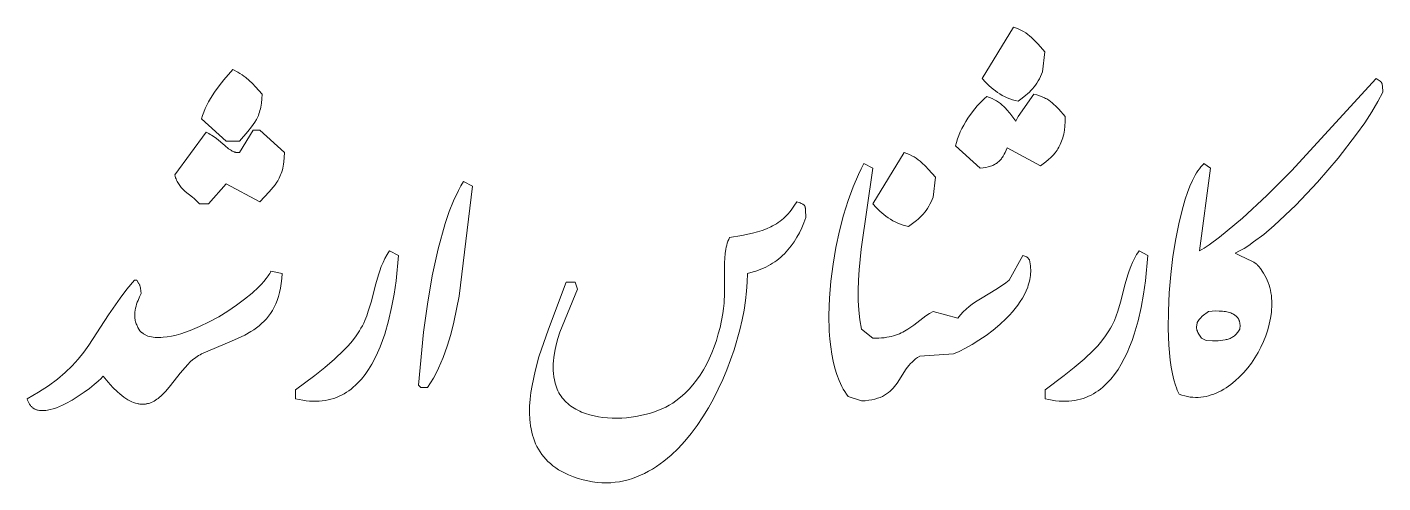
# Model space of a CAD drawing. Header units: metres. Extents: x 236 to 355, y 67 to 475.
# Drawn here: x 295.974 to 296.734, y 227.925 to 228.18 of the extents above; entities that cross this region are included whole.
import ezdxf

# ---------------------------------------------------------------- set-up
doc = ezdxf.new("R2010")
doc.units = ezdxf.units.M
doc.header["$LTSCALE"] = 0.007
doc.header["$MEASUREMENT"] = 0
doc.layers.add('H', color=7, linetype='Continuous')

msp = doc.modelspace()

# ---------------------------------------------------------------- linework, layer by layer
at = {"layer": 'H', "lineweight": 5}
for points in [[(296.52679, 228.18008), (296.52836, 228.17953), (296.52982, 228.17893), (296.53118, 228.17827), (296.53244, 228.17757), (296.53363, 228.17682), (296.53474, 228.17603), (296.5358, 228.1752), (296.5368, 228.17433), (296.5387, 228.17249), (296.54054, 228.17053), (296.54434, 228.1663), (296.54308, 228.15502), (296.54253, 228.15366), (296.54193, 228.15236), (296.54129, 228.15112), (296.54061, 228.14992), (296.53988, 228.14878), (296.53912, 228.14768), (296.53831, 228.14662), (296.53746, 228.14561), (296.53657, 228.14463), (296.53565, 228.14369), (296.53468, 228.14279), (296.53368, 228.14192), (296.53156, 228.14027), (296.5293, 228.13872), (296.52772, 228.13903), (296.52618, 228.13944), (296.52469, 228.13993), (296.52323, 228.14051), (296.52182, 228.14117), (296.52045, 228.14189), (296.51913, 228.14267), (296.51785, 228.14351), (296.51661, 228.14439), (296.51542, 228.14532), (296.51317, 228.14725), (296.51111, 228.14925), (296.50924, 228.15126)], [(296.0895, 228.15628), (296.09222, 228.15484), (296.09345, 228.1541), (296.09459, 228.15336), (296.09567, 228.15261), (296.09669, 228.15183), (296.09859, 228.15022), (296.10037, 228.1485), (296.10211, 228.14666), (296.1058, 228.14249), (296.10569, 228.13988), (296.10546, 228.1375), (296.10511, 228.13533), (296.10489, 228.13431), (296.10464, 228.13334), (296.10436, 228.13242), (296.10407, 228.13153), (296.10374, 228.13068), (296.1034, 228.12986), (296.10303, 228.12907), (296.10264, 228.12831), (296.1018, 228.12686), (296.1009, 228.12549), (296.09993, 228.12417), (296.09783, 228.12161), (296.09326, 228.11617), (296.08574, 228.11617), (296.07196, 228.1287), (296.07251, 228.13062), (296.07318, 228.13254), (296.07398, 228.13445), (296.07487, 228.13636), (296.07586, 228.13824), (296.07692, 228.14011), (296.07925, 228.14374), (296.08176, 228.14722), (296.08437, 228.1505)], [(296.72994, 228.15126), (296.73212, 228.14985), (296.7323, 228.14973), (296.73245, 228.14961), (296.73259, 228.14949), (296.73271, 228.14937), (296.73274, 228.14934), (296.73277, 228.14931), (296.7328, 228.14928), (296.73282, 228.14925), (296.73287, 228.14918), (296.73292, 228.14912), (296.73294, 228.14909), (296.73296, 228.14905), (296.73298, 228.14902), (296.733, 228.14899), (296.733, 228.14899), (296.733, 228.14898), (296.733, 228.14898), (296.73301, 228.14898), (296.73301, 228.14898), (296.73301, 228.14898), (296.73301, 228.14897), (296.73301, 228.14897), (296.73301, 228.14897), (296.73301, 228.14897), (296.73301, 228.14896), (296.73302, 228.14896), (296.73302, 228.14896), (296.73302, 228.14896), (296.73302, 228.14896), (296.73302, 228.14895), (296.73304, 228.14892), (296.73306, 228.14888), (296.73307, 228.14885), (296.73311, 228.14877), (296.73314, 228.1487), (296.73319, 228.14853), (296.73324, 228.14836), (296.73328, 228.14816), (296.73334, 228.14771), (296.7334, 228.14717), (296.7337, 228.14374), (296.73096, 228.13849), (296.72754, 228.13274), (296.72353, 228.12659), (296.71899, 228.12015), (296.70865, 228.10672), (296.69711, 228.09322), (296.68497, 228.08039), (296.67283, 228.06899), (296.66696, 228.06406), (296.66131, 228.05978), (296.65859, 228.0579), (296.65596, 228.05623), (296.65342, 228.05476), (296.65098, 228.0535), (296.65349, 228.05225), (296.66068, 228.04884), (296.66143, 228.0484), (296.66215, 228.04792), (296.66251, 228.04766), (296.66285, 228.04738), (296.66319, 228.04709), (296.66353, 228.04678), (296.66386, 228.04645), (296.66418, 228.0461), (296.6645, 228.04573), (296.66481, 228.04533), (296.66512, 228.04491), (296.66542, 228.04446), (296.66602, 228.04348), (296.66686, 228.04227), (296.66763, 228.04103), (296.66832, 228.03974), (296.66894, 228.03841), (296.66949, 228.03705), (296.66998, 228.03565), (296.67039, 228.03423), (296.67073, 228.03277), (296.67101, 228.03128), (296.67123, 228.02978), (296.67138, 228.02824), (296.67147, 228.02669), (296.6715, 228.02512), (296.67146, 228.02353), (296.67137, 228.02193), (296.67122, 228.02032), (296.67076, 228.01708), (296.67008, 228.01382), (296.66919, 228.01055), (296.6681, 228.00731), (296.66683, 228.0041), (296.66538, 228.00095), (296.66376, 227.99788), (296.66198, 227.99489), (296.66005, 227.99202), (296.65798, 227.98927), (296.65578, 227.98668), (296.65346, 227.98424), (296.65103, 227.98199), (296.64849, 227.97994), (296.64719, 227.979), (296.64587, 227.97811), (296.64452, 227.97729), (296.64316, 227.97652), (296.64177, 227.97582), (296.64037, 227.97519), (296.63896, 227.97462), (296.63753, 227.97413), (296.63608, 227.97371), (296.63463, 227.97336), (296.63316, 227.97309), (296.63168, 227.9729), (296.6302, 227.9728), (296.6287, 227.97277), (296.6272, 227.97284), (296.6257, 227.97299), (296.62419, 227.97324), (296.62268, 227.97358), (296.62116, 227.97401), (296.61965, 227.97455), (296.61906, 227.97568), (296.61851, 227.9769), (296.61799, 227.97821), (296.61749, 227.97961), (296.61659, 227.98266), (296.61581, 227.98603), (296.61514, 227.98968), (296.61459, 227.99359), (296.61382, 228.0021), (296.61347, 228.01135), (296.61354, 228.02113), (296.61401, 228.03125), (296.61485, 228.04149), (296.61606, 228.05166), (296.61763, 228.06155), (296.61952, 228.07096), (296.62173, 228.07968), (296.62295, 228.08372), (296.62425, 228.08751), (296.62561, 228.09103), (296.62705, 228.09425), (296.62855, 228.09715), (296.62932, 228.09847), (296.63011, 228.09969), (296.63092, 228.10083), (296.63174, 228.10187), (296.63258, 228.1028), (296.63301, 228.10323), (296.63343, 228.10364), (296.63719, 228.10113), (296.63093, 228.05476), (296.63359, 228.0564), (296.63638, 228.05825), (296.64225, 228.06254), (296.65501, 228.07313), (296.66864, 228.08572), (296.68257, 228.09955)], [(296.53818, 228.14249), (296.53987, 228.14209), (296.54142, 228.14163), (296.54284, 228.14111), (296.54415, 228.14053), (296.54477, 228.14021), (296.54536, 228.13989), (296.54648, 228.13919), (296.54752, 228.13845), (296.5485, 228.13766), (296.54944, 228.13682), (296.55034, 228.13594), (296.55209, 228.13407), (296.55573, 228.12996), (296.55572, 228.12724), (296.55557, 228.12471), (296.55529, 228.12235), (296.55488, 228.12016), (296.55464, 228.11912), (296.55436, 228.11812), (296.55405, 228.11715), (296.55372, 228.11622), (296.55335, 228.11532), (296.55296, 228.11445), (296.55255, 228.11361), (296.5521, 228.1128), (296.55164, 228.11201), (296.55114, 228.11125), (296.55062, 228.11051), (296.55008, 228.10979), (296.54893, 228.10842), (296.54769, 228.10712), (296.54637, 228.10588), (296.54497, 228.10468), (296.54194, 228.10238), (296.52314, 228.11241), (296.52263, 228.11115), (296.5221, 228.10997), (296.52154, 228.10887), (296.52095, 228.10783), (296.52064, 228.10735), (296.52031, 228.10688), (296.51997, 228.10643), (296.51962, 228.106), (296.51925, 228.10559), (296.51887, 228.10519), (296.51847, 228.10481), (296.51806, 228.10446), (296.51762, 228.10412), (296.51716, 228.10379), (296.51669, 228.10349), (296.51619, 228.1032), (296.51566, 228.10293), (296.51512, 228.10268), (296.51455, 228.10245), (296.51395, 228.10223), (296.51332, 228.10203), (296.51267, 228.10185), (296.51128, 228.10154), (296.50976, 228.1013), (296.5081, 228.10113), (296.49432, 228.11366), (296.49478, 228.11554), (296.49539, 228.11746), (296.49612, 228.1194), (296.49696, 228.12137), (296.4979, 228.12333), (296.49894, 228.12528), (296.50006, 228.12721), (296.50125, 228.1291), (296.50378, 228.13271), (296.50511, 228.13441), (296.50646, 228.13601), (296.50782, 228.13751), (296.50918, 228.13889), (296.51053, 228.14013), (296.51186, 228.14124), (296.51341, 228.14067), (296.51483, 228.14007), (296.51613, 228.13942), (296.51733, 228.13874), (296.51844, 228.13801), (296.51948, 228.13725), (296.52044, 228.13644), (296.52135, 228.13559), (296.52222, 228.13471), (296.52306, 228.13379), (296.5247, 228.13183), (296.52816, 228.12745), (296.52941, 228.12996)], [(296.10078, 228.12244), (296.10454, 228.12244), (296.11833, 228.1099), (296.11825, 228.10712), (296.11803, 228.10457), (296.11786, 228.10339), (296.11767, 228.10226), (296.11744, 228.10118), (296.11718, 228.10014), (296.11689, 228.09915), (296.11657, 228.09821), (296.11622, 228.0973), (296.11585, 228.09643), (296.11545, 228.09559), (296.11503, 228.09479), (296.11459, 228.09401), (296.11412, 228.09325), (296.11312, 228.09181), (296.11205, 228.09043), (296.10972, 228.08779), (296.10454, 228.08233), (296.08574, 228.09236), (296.07572, 228.08108), (296.0707, 228.08108), (296.06976, 228.08215), (296.06878, 228.08313), (296.06779, 228.08404), (296.06677, 228.08489), (296.06278, 228.08814), (296.06183, 228.08899), (296.06093, 228.0899), (296.0605, 228.09037), (296.06008, 228.09087), (296.05968, 228.09138), (296.05929, 228.09193), (296.05892, 228.09249), (296.05857, 228.09309), (296.05824, 228.09371), (296.05793, 228.09437), (296.05764, 228.09506), (296.05737, 228.09579), (296.05713, 228.09656), (296.05692, 228.09737), (296.07446, 228.12118), (296.07526, 228.12083), (296.07604, 228.12044), (296.07679, 228.12003), (296.07753, 228.1196), (296.07893, 228.11869), (296.08026, 228.11772), (296.08498, 228.11376), (296.0871, 228.11203), (296.08812, 228.1113), (296.08863, 228.11098), (296.08914, 228.11069), (296.08965, 228.11044), (296.09015, 228.11023), (296.09041, 228.11014), (296.09066, 228.11006), (296.09092, 228.10999), (296.09117, 228.10993), (296.09143, 228.10988), (296.09169, 228.10984), (296.09195, 228.10982), (296.09221, 228.10981), (296.09247, 228.10981), (296.09273, 228.10983), (296.093, 228.10986), (296.09326, 228.1099)], [(296.46549, 228.1099), (296.46706, 228.10935), (296.46852, 228.10875), (296.46988, 228.10809), (296.47115, 228.10739), (296.47233, 228.10664), (296.47344, 228.10586), (296.4745, 228.10502), (296.4755, 228.10416), (296.47741, 228.10231), (296.47924, 228.10035), (296.48304, 228.09612), (296.48179, 228.08484), (296.48123, 228.08348), (296.48063, 228.08219), (296.47999, 228.08094), (296.47931, 228.07975), (296.47859, 228.0786), (296.47782, 228.0775), (296.47701, 228.07644), (296.47616, 228.07543), (296.47528, 228.07445), (296.47435, 228.07352), (296.47338, 228.07261), (296.47238, 228.07174), (296.47026, 228.07009), (296.468, 228.06854), (296.46642, 228.06885), (296.46488, 228.06926), (296.46339, 228.06975), (296.46193, 228.07033), (296.46052, 228.07099), (296.45916, 228.07171), (296.45783, 228.0725), (296.45655, 228.07333), (296.45531, 228.07422), (296.45412, 228.07514), (296.45188, 228.07707), (296.44982, 228.07907), (296.44795, 228.08108)], [(296.44293, 228.10364), (296.44795, 228.10113), (296.4415, 228.05585), (296.44027, 228.04419), (296.43989, 228.03842), (296.43971, 228.03271), (296.43977, 228.02708), (296.44009, 228.02156), (296.44072, 228.01616), (296.44168, 228.01089), (296.44795, 228.00588), (296.4513, 228.00595), (296.45285, 228.00606), (296.45433, 228.00621), (296.45573, 228.00641), (296.45706, 228.00665), (296.45833, 228.00693), (296.45953, 228.00725), (296.46068, 228.0076), (296.46178, 228.00799), (296.46283, 228.0084), (296.46384, 228.00885), (296.46481, 228.00933), (296.46575, 228.00983), (296.46754, 228.0109), (296.46924, 228.01205), (296.4709, 228.01326), (296.47421, 228.01581), (296.47774, 228.0184), (296.47968, 228.01968), (296.48178, 228.02092), (296.49557, 228.01716), (296.4963, 228.0181), (296.49705, 228.019), (296.4986, 228.02069), (296.50023, 228.02224), (296.50193, 228.02367), (296.50368, 228.02501), (296.50549, 228.02626), (296.50921, 228.0286), (296.51687, 228.03313), (296.52069, 228.03563), (296.52256, 228.03699), (296.5244, 228.03846), (296.53192, 228.05225), (296.53307, 228.05179), (296.53379, 228.05155), (296.53418, 228.05143), (296.53424, 228.05141), (296.53424, 228.05141), (296.53424, 228.05141), (296.53424, 228.05141), (296.53424, 228.05141), (296.53424, 228.05141), (296.53424, 228.05141), (296.53424, 228.05141), (296.53424, 228.05141), (296.53425, 228.05141), (296.53425, 228.05141), (296.53425, 228.05141), (296.53425, 228.05141), (296.53425, 228.05141), (296.53425, 228.05141), (296.53425, 228.05141), (296.53425, 228.05141), (296.53425, 228.05141), (296.53425, 228.05141), (296.53425, 228.05141), (296.53425, 228.05141), (296.53426, 228.05141), (296.53426, 228.05141), (296.53426, 228.05141), (296.53426, 228.05141), (296.53426, 228.0514), (296.53426, 228.0514), (296.53426, 228.0514), (296.53426, 228.0514), (296.53426, 228.0514), (296.53426, 228.0514), (296.53426, 228.0514), (296.53426, 228.0514), (296.53427, 228.0514), (296.53427, 228.0514), (296.53427, 228.0514), (296.53427, 228.0514), (296.53427, 228.0514), (296.53427, 228.0514), (296.53427, 228.0514), (296.53427, 228.0514), (296.53427, 228.0514), (296.53427, 228.0514), (296.53427, 228.0514), (296.53427, 228.0514), (296.53428, 228.0514), (296.53428, 228.0514), (296.53428, 228.0514), (296.53428, 228.0514), (296.53428, 228.0514), (296.53428, 228.0514), (296.53428, 228.0514), (296.53428, 228.0514), (296.53428, 228.0514), (296.53428, 228.0514), (296.53428, 228.0514), (296.53428, 228.0514), (296.53428, 228.0514), (296.53429, 228.0514), (296.53429, 228.0514), (296.53429, 228.05139), (296.53429, 228.05139), (296.53429, 228.05139), (296.53429, 228.05139), (296.53429, 228.05139), (296.53433, 228.05137), (296.53434, 228.05137), (296.53434, 228.05137), (296.53434, 228.05137), (296.53434, 228.05137), (296.53435, 228.05137), (296.53435, 228.05137), (296.53435, 228.05137), (296.53435, 228.05137), (296.53435, 228.05137), (296.53435, 228.05137), (296.53435, 228.05137), (296.53435, 228.05137), (296.53435, 228.05137), (296.53435, 228.05137), (296.53435, 228.05137), (296.53435, 228.05137), (296.53435, 228.05137), (296.53435, 228.05136), (296.53435, 228.05136), (296.53435, 228.05136), (296.53435, 228.05136), (296.53435, 228.05136), (296.53436, 228.05136), (296.53436, 228.05136), (296.53436, 228.05136), (296.53436, 228.05136), (296.53436, 228.05136), (296.53436, 228.05136), (296.53436, 228.05136), (296.53436, 228.05136), (296.53436, 228.05136), (296.53436, 228.05136), (296.53436, 228.05136), (296.53436, 228.05136), (296.53436, 228.05136), (296.53436, 228.05136), (296.53436, 228.05136), (296.53436, 228.05136), (296.53436, 228.05136), (296.53437, 228.05136), (296.53437, 228.05136), (296.53437, 228.05136), (296.53437, 228.05136), (296.53437, 228.05136), (296.53437, 228.05136), (296.53437, 228.05136), (296.53437, 228.05136), (296.53437, 228.05136), (296.53437, 228.05135), (296.53568, 228.04974), (296.53593, 228.04864), (296.53614, 228.04754), (296.53628, 228.04644), (296.53638, 228.04534), (296.53642, 228.04425), (296.53642, 228.04316), (296.53636, 228.04207), (296.53626, 228.04099), (296.53611, 228.03991), (296.53591, 228.03883), (296.53567, 228.03776), (296.53539, 228.0367), (296.53507, 228.03564), (296.53471, 228.03458), (296.53387, 228.0325), (296.53288, 228.03043), (296.53176, 228.02841), (296.53051, 228.02641), (296.52915, 228.02445), (296.52768, 228.02253), (296.52612, 228.02065), (296.52447, 228.01881), (296.52275, 228.01703), (296.51911, 228.0136), (296.51529, 228.0104), (296.51138, 228.00745), (296.50744, 228.00476), (296.50356, 228.00236), (296.49981, 228.00027), (296.49629, 227.99851), (296.49307, 227.99711), (296.47427, 227.99585), (296.47304, 227.9951), (296.47192, 227.9943), (296.47088, 227.99345), (296.46992, 227.99257), (296.46902, 227.99166), (296.46819, 227.99072), (296.46742, 227.98975), (296.46669, 227.98877), (296.46151, 227.98073), (296.46082, 227.97977), (296.4601, 227.97883), (296.45933, 227.97793), (296.45851, 227.97706), (296.45764, 227.97622), (296.45669, 227.97543), (296.45567, 227.97468), (296.45512, 227.97433), (296.45456, 227.97399), (296.45397, 227.97366), (296.45336, 227.97335), (296.45206, 227.97277), (296.45065, 227.97225), (296.44912, 227.9718), (296.44747, 227.97143), (296.44568, 227.97113), (296.44376, 227.97092), (296.44168, 227.97079), (296.43416, 227.97329), (296.4332, 227.97461), (296.4323, 227.976), (296.43144, 227.97745), (296.43063, 227.97896), (296.42986, 227.98053), (296.42915, 227.98216), (296.42785, 227.98558), (296.42672, 227.9892), (296.42577, 227.99301), (296.42498, 227.99699), (296.42436, 228.00112), (296.42388, 228.0054), (296.42356, 228.00979), (296.42334, 228.01887), (296.42365, 228.02825), (296.42444, 228.03777), (296.42567, 228.04732), (296.4273, 228.05676), (296.42928, 228.06595), (296.43157, 228.07477), (296.43413, 228.08308), (296.4369, 228.09075), (296.43985, 228.09764), (296.44138, 228.10076)], [(296.21859, 228.09361), (296.22361, 228.0911), (296.21619, 228.02943), (296.21333, 228.01494), (296.21158, 228.00804), (296.20959, 228.00141), (296.20732, 227.99508), (296.20474, 227.9891), (296.20332, 227.98625), (296.20182, 227.9835), (296.20023, 227.98085), (296.19854, 227.97831), (296.19478, 227.97831), (296.19353, 227.97956), (296.1963, 228.00922), (296.19844, 228.025), (296.20115, 228.04075), (296.20447, 228.05598), (296.20845, 228.0702), (296.21071, 228.07677), (296.21315, 228.08291), (296.21577, 228.08854), (296.21716, 228.09115)], [(296.40533, 228.08233), (296.40717, 228.08165), (296.40788, 228.08136), (296.40847, 228.08109), (296.40873, 228.08096), (296.40896, 228.08083), (296.40906, 228.08076), (296.40916, 228.08069), (296.40921, 228.08066), (296.40925, 228.08062), (296.40928, 228.0806), (296.40929, 228.08059), (296.40929, 228.08059), (296.40929, 228.08059), (296.4093, 228.08059), (296.4093, 228.08058), (296.40934, 228.08055), (296.40938, 228.08051), (296.40942, 228.08047), (296.40946, 228.08044), (296.40947, 228.08043), (296.40947, 228.08043), (296.40947, 228.08043), (296.40947, 228.08043), (296.40947, 228.08042), (296.40948, 228.08042), (296.40948, 228.08042), (296.40948, 228.08042), (296.40948, 228.08041), (296.40949, 228.08041), (296.40949, 228.08041), (296.40949, 228.08041), (296.40949, 228.08041), (296.4095, 228.0804), (296.4095, 228.0804), (296.4095, 228.0804), (296.4095, 228.0804), (296.40951, 228.08039), (296.40951, 228.08039), (296.40951, 228.08039), (296.40951, 228.08039), (296.40951, 228.08038), (296.40952, 228.08038), (296.40952, 228.08038), (296.40953, 228.08037), (296.40953, 228.08037), (296.40953, 228.08036), (296.40954, 228.08036), (296.40954, 228.08036), (296.40957, 228.08032), (296.40964, 228.08024), (296.40965, 228.08023), (296.40965, 228.08023), (296.40965, 228.08022), (296.40966, 228.08022), (296.40966, 228.08022), (296.40967, 228.08021), (296.40967, 228.0802), (296.40967, 228.0802), (296.40967, 228.0802), (296.40967, 228.0802), (296.40967, 228.08019), (296.40968, 228.08019), (296.40968, 228.08019), (296.40968, 228.08019), (296.40968, 228.08018), (296.40968, 228.08018), (296.40969, 228.08018), (296.40969, 228.08018), (296.40969, 228.08017), (296.40969, 228.08017), (296.40969, 228.08017), (296.4097, 228.08017), (296.4097, 228.08016), (296.4097, 228.08016), (296.4097, 228.08016), (296.4097, 228.08015), (296.40976, 228.08007), (296.40979, 228.08002), (296.40982, 228.07998), (296.40982, 228.07997), (296.40982, 228.07997), (296.40982, 228.07997), (296.40982, 228.07997), (296.40982, 228.07996), (296.40983, 228.07996), (296.40983, 228.07996), (296.40983, 228.07995), (296.40983, 228.07995), (296.40983, 228.07995), (296.40983, 228.07995), (296.40983, 228.07994), (296.40984, 228.07994), (296.40984, 228.07994), (296.40984, 228.07993), (296.40984, 228.07993), (296.40987, 228.07988), (296.40991, 228.07979), (296.40995, 228.07968), (296.40999, 228.07958), (296.41003, 228.07947), (296.41006, 228.07935), (296.41009, 228.07923), (296.41014, 228.07898), (296.41018, 228.0787), (296.41021, 228.07839), (296.41025, 228.0777), (296.41035, 228.07356), (296.40929, 228.07059), (296.40811, 228.06774), (296.40682, 228.065), (296.4054, 228.06239), (296.40386, 228.0599), (296.40218, 228.05754), (296.40038, 228.05531), (296.39844, 228.05323), (296.39742, 228.05224), (296.39637, 228.05129), (296.39528, 228.05037), (296.39415, 228.0495), (296.39299, 228.04866), (296.39179, 228.04787), (296.39056, 228.04711), (296.38929, 228.0464), (296.38798, 228.04572), (296.38664, 228.04509), (296.38526, 228.0445), (296.38383, 228.04396), (296.38238, 228.04346), (296.38088, 228.043), (296.37776, 228.04222), (296.37762, 228.03731), (296.37725, 228.03222), (296.37664, 228.02698), (296.3758, 228.02161), (296.37474, 228.01614), (296.37346, 228.01059), (296.37026, 227.9994), (296.36623, 227.98823), (296.36392, 227.98273), (296.36141, 227.97732), (296.35872, 227.97202), (296.35584, 227.96687), (296.35278, 227.96189), (296.34955, 227.95711), (296.34614, 227.95255), (296.34257, 227.94824), (296.33883, 227.94421), (296.33494, 227.94048), (296.33089, 227.93709), (296.32881, 227.93553), (296.3267, 227.93406), (296.32454, 227.93268), (296.32236, 227.93141), (296.32013, 227.93024), (296.31787, 227.92918), (296.31558, 227.92822), (296.31326, 227.92738), (296.3109, 227.92666), (296.30851, 227.92606), (296.30609, 227.92558), (296.30363, 227.92523), (296.30115, 227.925), (296.29863, 227.92492), (296.29609, 227.92496), (296.29352, 227.92515), (296.29091, 227.92549), (296.28828, 227.92597), (296.28563, 227.9266), (296.28294, 227.92738), (296.28023, 227.92832), (296.2775, 227.92943), (296.27554, 227.93032), (296.2737, 227.93128), (296.27195, 227.93229), (296.27031, 227.93337), (296.26877, 227.93449), (296.26733, 227.93567), (296.26599, 227.9369), (296.26473, 227.93819), (296.26357, 227.93952), (296.2625, 227.94089), (296.26152, 227.94231), (296.26062, 227.94378), (296.2598, 227.94529), (296.25906, 227.94683), (296.2584, 227.94842), (296.25782, 227.95004), (296.25731, 227.95169), (296.25688, 227.95338), (296.25651, 227.9551), (296.25621, 227.95685), (296.25597, 227.95863), (296.2558, 227.96043), (296.25564, 227.96411), (296.2557, 227.96787), (296.25596, 227.9717), (296.25642, 227.97559), (296.25705, 227.97952), (296.25876, 227.98746), (296.26095, 227.99541), (296.26619, 228.01091), (296.27624, 228.03721), (296.28126, 228.03721), (296.28251, 228.03345), (296.27267, 228.00928), (296.27157, 228.00578), (296.27061, 228.00224), (296.26983, 227.99866), (296.26928, 227.99507), (296.26909, 227.99327), (296.26898, 227.99147), (296.26894, 227.98967), (296.26897, 227.98788), (296.26909, 227.9861), (296.26929, 227.98432), (296.26959, 227.98256), (296.26998, 227.98081), (296.2703, 227.97964), (296.27068, 227.97852), (296.27111, 227.97743), (296.27159, 227.97638), (296.27212, 227.97536), (296.27269, 227.97439), (296.27331, 227.97345), (296.27397, 227.97255), (296.27468, 227.97169), (296.27543, 227.97087), (296.27621, 227.97008), (296.27704, 227.96933), (296.2779, 227.96861), (296.27879, 227.96793), (296.27972, 227.96728), (296.28069, 227.96667), (296.28168, 227.96609), (296.28271, 227.96555), (296.28376, 227.96503), (296.28484, 227.96456), (296.28707, 227.9637), (296.2894, 227.96297), (296.2918, 227.96236), (296.29427, 227.96188), (296.2968, 227.96152), (296.29938, 227.96127), (296.30199, 227.96114), (296.30462, 227.96112), (296.30727, 227.9612), (296.30992, 227.96139), (296.31255, 227.96168), (296.31517, 227.96207), (296.31775, 227.96256), (296.32029, 227.96314), (296.32277, 227.96381), (296.32519, 227.96457), (296.32753, 227.96541), (296.32978, 227.96633), (296.33192, 227.96734), (296.33396, 227.96841), (296.33588, 227.96956), (296.33766, 227.97079), (296.34024, 227.97281), (296.34269, 227.97501), (296.34501, 227.97736), (296.34721, 227.97986), (296.34928, 227.98251), (296.35123, 227.9853), (296.35305, 227.98822), (296.35475, 227.99128), (296.35632, 227.99445), (296.35778, 227.99775), (296.35911, 228.00116), (296.36032, 228.00467), (296.36141, 228.00828), (296.36238, 228.01199), (296.36398, 228.01966), (296.3644, 228.02256), (296.36468, 228.02548), (296.36492, 228.03132), (296.36482, 228.04275), (296.36486, 228.04818), (296.36499, 228.05078), (296.36523, 228.0533), (296.3656, 228.05571), (296.36584, 228.05688), (296.36612, 228.05802), (296.36645, 228.05913), (296.36683, 228.06021), (296.36725, 228.06126), (296.36774, 228.06228), (296.37455, 228.0634), (296.3806, 228.06469), (296.38337, 228.06543), (296.38597, 228.06626), (296.38843, 228.06718), (296.39074, 228.06822), (296.39185, 228.06879), (296.39292, 228.06939), (296.39397, 228.07003), (296.39498, 228.0707), (296.39597, 228.07141), (296.39693, 228.07217), (296.39787, 228.07296), (296.39878, 228.0738), (296.39967, 228.07469), (296.40053, 228.07562), (296.40138, 228.07661), (296.4022, 228.07764), (296.4038, 228.07987)], [(296.17723, 228.05476), (296.18225, 228.05225), (296.1809, 228.03809), (296.17982, 228.03062), (296.17841, 228.02307), (296.17666, 228.01555), (296.17452, 228.00821), (296.1733, 228.00464), (296.17197, 228.00116), (296.17052, 227.99779), (296.16896, 227.99453), (296.16727, 227.99142), (296.16546, 227.98846), (296.16352, 227.98567), (296.16145, 227.98306), (296.16036, 227.98183), (296.15924, 227.98066), (296.15808, 227.97954), (296.15688, 227.97847), (296.15565, 227.97746), (296.15438, 227.97652), (296.15308, 227.97563), (296.15173, 227.97481), (296.15035, 227.97406), (296.14893, 227.97337), (296.14746, 227.97275), (296.14596, 227.97221), (296.14442, 227.97174), (296.14283, 227.97135), (296.14121, 227.97103), (296.13954, 227.9708), (296.13782, 227.97064), (296.13607, 227.97057), (296.13427, 227.97059), (296.13243, 227.9707), (296.13054, 227.97089), (296.1286, 227.97118), (296.12662, 227.97156), (296.12459, 227.97204), (296.12459, 227.97705), (296.13532, 227.98505), (296.14095, 227.98946), (296.14647, 227.99415), (296.15169, 227.99913), (296.15412, 228.00173), (296.1564, 228.00441), (296.15849, 228.00717), (296.16038, 228.01), (296.16124, 228.01145), (296.16204, 228.01291), (296.16278, 228.0144), (296.16345, 228.01591), (296.16443, 228.01842), (296.16532, 228.02096), (296.16686, 228.0261), (296.16954, 228.03634), (296.17096, 228.04131), (296.17175, 228.04372), (296.17262, 228.04608), (296.17358, 228.04837), (296.17466, 228.05059), (296.17587, 228.05272), (296.17653, 228.05375)], [(296.59709, 228.05476), (296.6021, 228.05225), (296.60076, 228.03809), (296.59967, 228.03062), (296.59827, 228.02307), (296.59652, 228.01555), (296.59438, 228.00821), (296.59316, 228.00464), (296.59182, 228.00116), (296.59038, 227.99779), (296.58881, 227.99453), (296.58713, 227.99142), (296.58532, 227.98846), (296.58338, 227.98567), (296.58131, 227.98306), (296.58022, 227.98183), (296.57909, 227.98066), (296.57794, 227.97954), (296.57674, 227.97847), (296.57551, 227.97746), (296.57424, 227.97652), (296.57293, 227.97563), (296.57159, 227.97481), (296.5702, 227.97406), (296.56878, 227.97337), (296.56732, 227.97275), (296.56582, 227.97221), (296.56427, 227.97174), (296.56269, 227.97135), (296.56106, 227.97103), (296.55939, 227.9708), (296.55768, 227.97064), (296.55592, 227.97057), (296.55413, 227.97059), (296.55228, 227.9707), (296.55039, 227.97089), (296.54846, 227.97118), (296.54648, 227.97156), (296.54445, 227.97204), (296.54445, 227.97705), (296.55518, 227.98505), (296.5608, 227.98946), (296.56633, 227.99415), (296.57155, 227.99913), (296.57398, 228.00173), (296.57625, 228.00441), (296.57835, 228.00717), (296.58024, 228.01), (296.5811, 228.01145), (296.5819, 228.01291), (296.58263, 228.0144), (296.5833, 228.01591), (296.58429, 228.01842), (296.58518, 228.02096), (296.58672, 228.0261), (296.5894, 228.03634), (296.59082, 228.04131), (296.59161, 228.04372), (296.59248, 228.04608), (296.59344, 228.04837), (296.59452, 228.05059), (296.59573, 228.05272), (296.59639, 228.05375)], [(296.11081, 228.04348), (296.11708, 228.04223), (296.11686, 228.03931), (296.11654, 228.03657), (296.11612, 228.03398), (296.1156, 228.03155), (296.11499, 228.02926), (296.11428, 228.02711), (296.11348, 228.02509), (296.1126, 228.0232), (296.11163, 228.02142), (296.11057, 228.01976), (296.10944, 228.0182), (296.10823, 228.01673), (296.10695, 228.01536), (296.10559, 228.01406), (296.10416, 228.01285), (296.10267, 228.0117), (296.10112, 228.01062), (296.0995, 228.00959), (296.0961, 228.00767), (296.09248, 228.00588), (296.08867, 228.00418), (296.07196, 227.99711), (296.07111, 227.99669), (296.07028, 227.99623), (296.06946, 227.99572), (296.06866, 227.99517), (296.06788, 227.99459), (296.06711, 227.99396), (296.0656, 227.99261), (296.06414, 227.99115), (296.06272, 227.9896), (296.05996, 227.98628), (296.05459, 227.97945), (296.05187, 227.97627), (296.05048, 227.9748), (296.04907, 227.97346), (296.04834, 227.97283), (296.04761, 227.97224), (296.04687, 227.9717), (296.04611, 227.97119), (296.04534, 227.97073), (296.04456, 227.97031), (296.04377, 227.96995), (296.04296, 227.96963), (296.04213, 227.96938), (296.04171, 227.96927), (296.04129, 227.96917), (296.04086, 227.9691), (296.04043, 227.96903), (296.03999, 227.96899), (296.03955, 227.96895), (296.0391, 227.96894), (296.03865, 227.96894), (296.0382, 227.96896), (296.03773, 227.969), (296.03727, 227.96905), (296.03679, 227.96912), (296.03632, 227.96921), (296.03583, 227.96932), (296.03485, 227.96959), (296.03384, 227.96995), (296.03281, 227.97038), (296.03176, 227.9709), (296.03067, 227.9715), (296.02956, 227.97219), (296.02843, 227.97298), (296.02726, 227.97385), (296.02607, 227.97483), (296.02484, 227.9759), (296.0223, 227.97836), (296.01962, 227.98124), (296.01681, 227.98457), (296.01633, 227.98404), (296.01569, 227.98339), (296.01397, 227.98181), (296.01175, 227.97993), (296.0091, 227.97784), (296.0061, 227.97564), (296.00284, 227.97343), (295.99941, 227.9713), (295.99588, 227.96936), (295.9941, 227.96849), (295.99234, 227.96769), (295.99059, 227.967), (295.98887, 227.96641), (295.98718, 227.96593), (295.98636, 227.96575), (295.98555, 227.96559), (295.98475, 227.96548), (295.98398, 227.96539), (295.98321, 227.96535), (295.98247, 227.96535), (295.98175, 227.96539), (295.98105, 227.96547), (295.98037, 227.9656), (295.98004, 227.96568), (295.97971, 227.96578), (295.9794, 227.96588), (295.97909, 227.966), (295.97878, 227.96613), (295.97848, 227.96627), (295.97819, 227.96643), (295.97791, 227.96659), (295.97763, 227.96678), (295.97736, 227.96697), (295.9771, 227.96718), (295.97685, 227.9674), (295.9766, 227.96763), (295.97636, 227.96788), (295.97613, 227.96815), (295.97591, 227.96842), (295.9757, 227.96872), (295.9755, 227.96902), (295.9753, 227.96935), (295.97511, 227.96968), (295.97494, 227.97004), (295.97477, 227.97041), (295.97461, 227.97079), (295.97446, 227.97119), (295.9742, 227.97204), (295.98061, 227.97567), (295.98625, 227.97931), (295.9912, 227.98298), (295.99556, 227.98667), (295.99942, 227.99042), (296.00286, 227.99422), (296.00597, 227.9981), (296.00886, 228.00206), (296.01986, 228.01905), (296.02631, 228.0284), (296.03009, 228.03334), (296.03436, 228.03846), (296.03561, 228.03846), (296.03663, 228.0368), (296.03681, 228.03648), (296.03697, 228.03617), (296.03712, 228.03586), (296.03725, 228.03553), (296.03736, 228.03518), (296.03747, 228.03479), (296.03768, 228.03385), (296.03812, 228.03095), (296.03722, 228.0291), (296.03635, 228.02711), (296.03594, 228.02606), (296.03556, 228.02499), (296.03523, 228.02389), (296.03494, 228.02277), (296.03472, 228.02163), (296.03456, 228.02048), (296.03452, 228.01989), (296.03449, 228.01931), (296.03448, 228.01872), (296.0345, 228.01813), (296.03454, 228.01754), (296.03461, 228.01695), (296.0347, 228.01636), (296.03482, 228.01577), (296.03497, 228.01517), (296.03515, 228.01458), (296.03537, 228.01399), (296.03561, 228.0134), (296.03629, 228.01199), (296.03685, 228.0109), (296.03711, 228.01047), (296.03724, 228.01027), (296.03737, 228.01008), (296.0375, 228.00991), (296.03764, 228.00974), (296.03777, 228.00959), (296.03792, 228.00944), (296.03807, 228.0093), (296.03823, 228.00916), (296.03839, 228.00903), (296.03857, 228.0089), (296.03896, 228.00864), (296.0394, 228.00838), (296.04188, 228.00713), (296.04284, 228.00688), (296.04383, 228.00667), (296.04485, 228.00651), (296.0459, 228.0064), (296.04697, 228.00634), (296.04808, 228.00632), (296.0492, 228.00634), (296.05036, 228.00641), (296.05272, 228.00667), (296.05517, 228.00709), (296.05768, 228.00765), (296.06024, 228.00836), (296.06286, 228.0092), (296.0655, 228.01015), (296.07086, 228.0124), (296.07622, 228.01502), (296.08151, 228.01794), (296.08663, 228.02109), (296.09151, 228.0244), (296.09606, 228.02779), (296.10019, 228.0312), (296.10381, 228.03454), (296.10541, 228.03617), (296.10685, 228.03775), (296.10812, 228.03928), (296.10921, 228.04076), (296.10968, 228.04147), (296.11011, 228.04216), (296.11048, 228.04283)], [(296.63594, 228.02092), (296.63251, 228.01821), (296.63216, 228.01791), (296.63181, 228.01758), (296.63147, 228.01722), (296.63112, 228.01682), (296.63078, 228.01637), (296.63042, 228.01587), (296.63006, 228.0153), (296.62967, 228.01465), (296.62943, 228.01306), (296.62937, 228.0124), (296.62935, 228.01209), (296.62935, 228.01181), (296.62936, 228.01154), (296.62937, 228.01129), (296.6294, 228.01105), (296.62943, 228.01082), (296.62948, 228.01059), (296.62953, 228.01038), (296.6296, 228.01017), (296.62967, 228.00996), (296.62976, 228.00976), (296.62985, 228.00956), (296.63007, 228.00915), (296.63062, 228.00826), (296.63218, 228.00588), (296.63469, 228.00463), (296.63824, 228.00448), (296.64137, 228.00451), (296.6428, 228.0046), (296.64413, 228.00475), (296.64538, 228.00497), (296.64597, 228.00511), (296.64655, 228.00526), (296.6471, 228.00543), (296.64764, 228.00563), (296.64816, 228.00584), (296.64866, 228.00608), (296.64914, 228.00634), (296.64961, 228.00662), (296.65006, 228.00693), (296.65049, 228.00726), (296.65091, 228.00761), (296.65132, 228.008), (296.65171, 228.00841), (296.65209, 228.00885), (296.65246, 228.00931), (296.65281, 228.00981), (296.65316, 228.01034), (296.65349, 228.01089), (296.6536, 228.01168), (296.65366, 228.01243), (296.65367, 228.01314), (296.65366, 228.01349), (296.65364, 228.01383), (296.6536, 228.01415), (296.65355, 228.01447), (296.65349, 228.01479), (296.65342, 228.01509), (296.65334, 228.01538), (296.65324, 228.01567), (296.65314, 228.01595), (296.65302, 228.01622), (296.65289, 228.01648), (296.65275, 228.01674), (296.6526, 228.01699), (296.65244, 228.01723), (296.65226, 228.01746), (296.65208, 228.01768), (296.65189, 228.0179), (296.65168, 228.01811), (296.65147, 228.01831), (296.65124, 228.01851), (296.65101, 228.01869), (296.65076, 228.01887), (296.6505, 228.01904), (296.65024, 228.01921), (296.64968, 228.01952), (296.64907, 228.0198), (296.64844, 228.02005), (296.64776, 228.02028), (296.64705, 228.02047), (296.6463, 228.02065), (296.64552, 228.02079), (296.6447, 228.02091), (296.64385, 228.02101), (296.64205, 228.02112), (296.64013, 228.02115), (296.63809, 228.02108)]]:
    msp.add_lwpolyline(points, close=True, dxfattribs=at)

doc.saveas('drawing.dxf')
